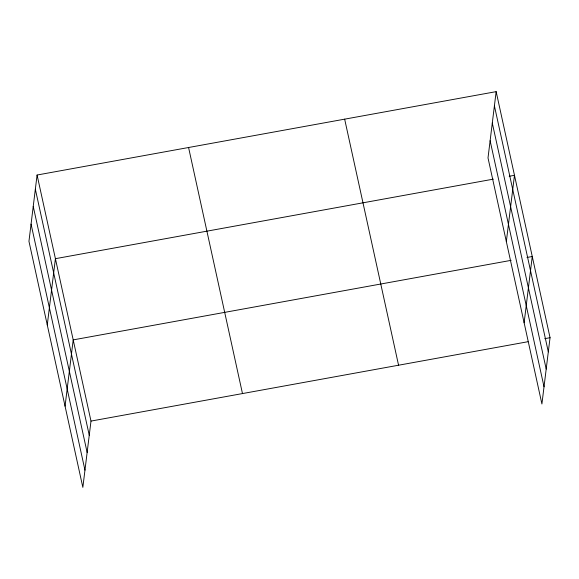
<?xml version="1.0" encoding="UTF-8"?>
<svg xmlns="http://www.w3.org/2000/svg" width="579" height="579" viewBox="0 0 579 579"><rect width="100%" height="100%" fill="white"/><g stroke="black" fill="none" stroke-linecap="round" stroke-linejoin="round"><path stroke-width="0.87" d="M37.085 175.024L28.95 241.298L82.848 487.359L90.99 421.085L37.085 175.024L496.152 91.641L550.05 337.702L541.915 403.976L488.01 157.915L496.152 91.641M47.275 324.957L55.41 258.683L493.337 179.143M65.065 406.161L73.2 339.887L511.127 260.34M506.336 241.573L514.478 175.299L509.194 176.262M524.125 322.778L532.26 256.504L526.977 257.467M90.99 421.085L528.034 341.704M544.767 338.664L550.05 337.702M494.408 105.827L548.306 351.887M492.295 123.016L546.2 369.076M490.124 140.726L544.021 386.786M344.657 119.158L398.562 365.219M188.58 147.507L242.478 393.568M35.348 189.21L89.246 435.27M33.235 206.399L87.132 452.46M31.063 224.109L84.961 470.17"/></g></svg>
